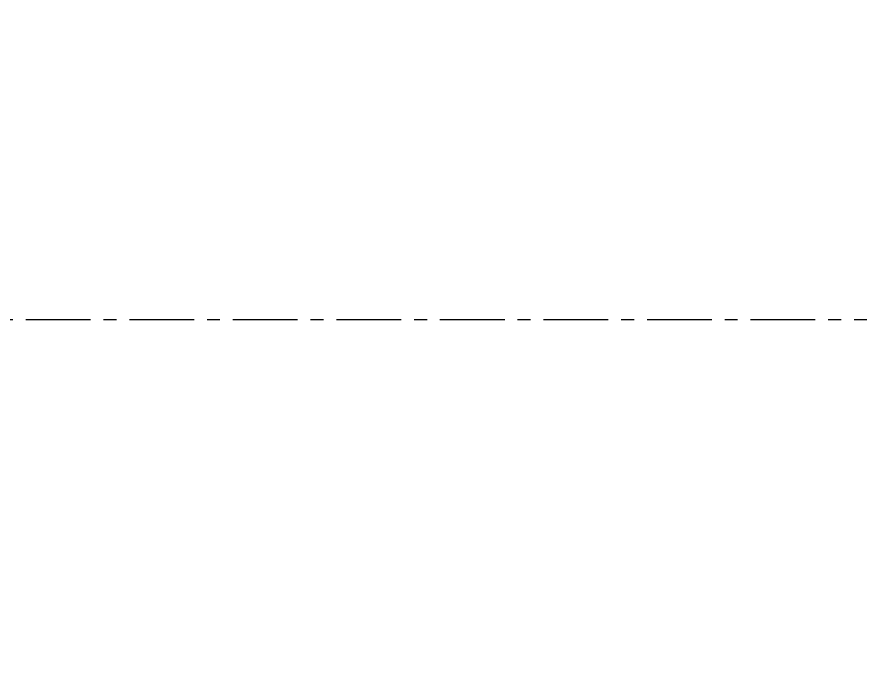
# Model space of a CAD drawing. Header units: millimetres. Extents: x -148 to 420, y -73 to 454.
# Drawn here: x 110.4 to 151.78, y 182.38 to 214.63 of the extents above; entities that cross this region are included whole.
import ezdxf

# ---------------------------------------------------------------- set-up
doc = ezdxf.new("R2010")
doc.units = ezdxf.units.MM
doc.header["$LTSCALE"] = 0.1
doc.linetypes.add('CENTER', pattern=[50.8, 31.75, -6.35, 6.35, -6.35])
doc.layers.add('axe', color=10, linetype='CENTER')
doc.layers.add('ls', color=7, linetype='Continuous')

msp = doc.modelspace()

# ---------------------------------------------------------------- linework, layer by layer
at = {"layer": 'axe'}
for p in [(317.893, 311.337), (305.995, 266.117), (305.126, 262.813), (367.953, 227.657), (367.69, 199.777)]:
    msp.add_xline(p, (1, 0), dxfattribs=at)
at = {"layer": 'ls'}
msp.add_arc((315.536, -72.902), 287.67, 91.76547, 135.48645, dxfattribs=at)

doc.saveas('drawing.dxf')
